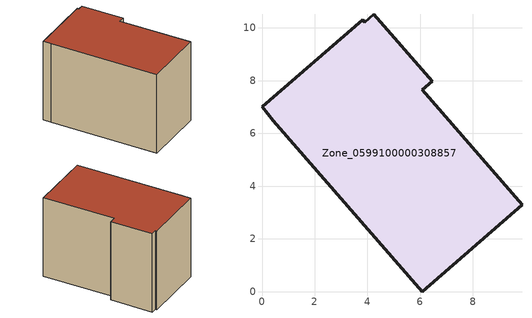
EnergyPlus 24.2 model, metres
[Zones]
Zone_0599100000308857
 floor ground (C_G): 3.9,10.21 4.24,10.51 6.45,7.97 6.07,7.65 9.86,3.3 6.07,0 0.43,6.48 0,7 3.81,10.32 z0
 wall outside (C_F): 6.07,0 9.86,3.3 6.07,7.65 6.45,7.97 4.24,10.51 3.9,10.21 3.81,10.32 0,7 0.43,6.48 6.07,0 z0:6.58
 roof outside (C_R): 6.45,7.97 4.24,10.51 3.9,10.21 3.81,10.32 0,7 0.43,6.48 6.07,0 9.86,3.3 6.07,7.65 z6.58
[BUILDING]
Pand.0599100000308857: North Axis=0; Terrain=City; Loads Convergence Tolerance Value=0.04; Temperature Convergence Tolerance Value=0.4; Solar Distribution=FullExterior; Maximum Number of Warmup Days=25; Minimum Number of Warmup Days=1
[Site:Location]
Rotterdam.The.Hague.AP_ZH_NLD Design_Conditions: Latitude=51.96; Longitude=4.45; Time Zone=1; Elevation=-4.5
[SITE:GROUNDTEMPERATURE:BUILDINGSURFACE]
18, 18, 18, 18, 18, 18, 18, 18, 18, 18, 18, 18
[MATERIAL] Thermal Absorptance=0.9; Solar Absorptance=0.7; Visible Absorptance=0.7
Name | Roughness | Thickness | Conductivity | Density | Specific Heat
G.TC.1946 | MediumSmooth | 0.15 | 1 | 540 | 1210
F.TC.1946 | Rough | 0.3 | 0.857143 | 1920 | 840
R.TC.1946 | MediumRough | 0.2 | 0.909091 | 1500 | 1000
[CONSTRUCTION]
C_G: G.TC.1946
C_F: F.TC.1946
C_R: R.TC.1946
[ZONE]
Zone_0599100000308857: Type=1; Multiplier=1; Ceiling Height=Autocalculate; Volume=Autocalculate; Floor Area=autocalculate; Part of Total Floor Area=Yes
[ZONEINFILTRATION:DESIGNFLOWRATE]
Infil_Zone_0599100000308857: Zone or ZoneList or Space or SpaceList=Zone_0599100000308857; Schedule=AlwaysOn; Design Flow Rate Calculation Method=Flow/Area; Flow Rate per Floor Area=0.003; Constant Term Coefficient=1; Temperature Term Coefficient=0; Velocity Term Coefficient=0; Velocity Squared Term Coefficient=0
[HVACTEMPLATE:ZONE:IDEALLOADSAIRSYSTEM]
Zone_0599100000308857: Maximum Heating Supply Air Temperature=50; Minimum Cooling Supply Air Temperature=13; Maximum Heating Supply Air Humidity Ratio=0.0156; Minimum Cooling Supply Air Humidity Ratio=0.0077; Heating Limit=NoLimit; Cooling Limit=NoLimit; Dehumidification Control Type=ConstantSensibleHeatRatio; Cooling Sensible Heat Ratio=0.7; Dehumidification Setpoint=60; Humidification Control Type=None; Humidification Setpoint=30; Outdoor Air Method=None; Outdoor Air Flow Rate per Person=0.00944; Outdoor Air Flow Rate per Zone Floor Area=0; Outdoor Air Flow Rate per Zone=0; Demand Controlled Ventilation Type=None; Outdoor Air Economizer Type=NoEconomizer; Heat Recovery Type=None; Sensible Heat Recovery Effectiveness=0.7; Latent Heat Recovery Effectiveness=0.65
[ZONECONTROL:THERMOSTAT]
ThermostatControl_Zone_0599100000308857: Zone or ZoneList=Zone_0599100000308857; Control Type Schedule=DualSetpointControlType; Control 1=Thermostat_Zone_0599100000308857; Temperature Difference Between Cutout And Setpoint=0
[THERMOSTATSETPOINT:DUALSETPOINT]
Thermostat_Zone_0599100000308857: Heating Setpoint Temperature Schedule=HeatingSetpoint_Zone_0599100000308857; Cooling Setpoint Temperature Schedule=CoolingSetpoint_Zone_0599100000308857
[SCHEDULE:COMPACT]
HeatingSetpoint_Zone_0599100000308857: Through: 12/31, For: AllDays, Until: 24:00, 21
CoolingSetpoint_Zone_0599100000308857: Through: 12/31, For: AllDays, Until: 24:00, 24
DualSetpointControlType: Through: 12/31, For: AllDays, Until: 24:00, 4
AlwaysOn: Through: 12/31, For: AllDays, Until: 24:00, 1
